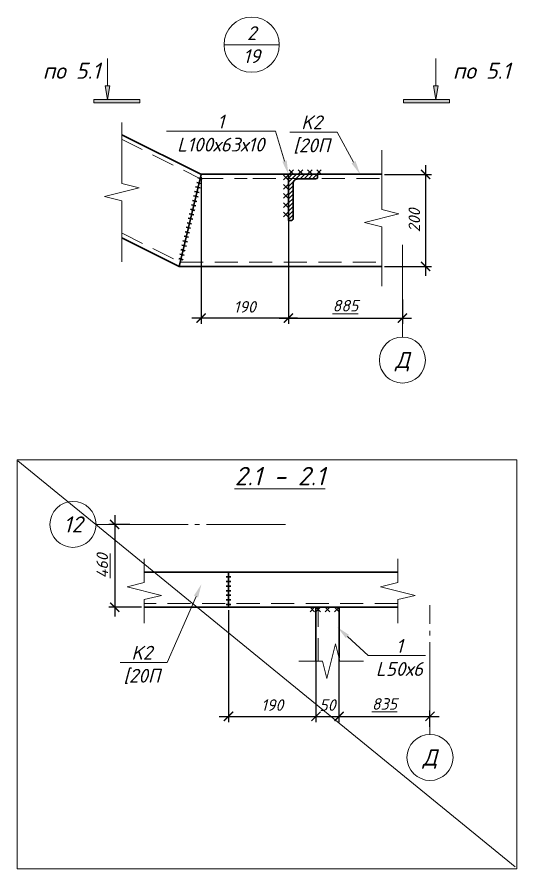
# Model space of a CAD drawing. Header units: millimetres. Extents: x -79646 to 95064, y -231229 to -58107.
# Drawn here: x -62406 to -61320, y -130669 to -128819 of the extents above; entities that cross this region are included whole.
import ezdxf
from ezdxf import colors
from ezdxf.entities.mleader import LeaderData, LeaderLine
from ezdxf.enums import TextEntityAlignment as Align
from ezdxf.math import Vec2, Vec3

# ---------------------------------------------------------------- set-up
doc = ezdxf.new("R2010")
doc.units = ezdxf.units.MM
doc.header["$PDMODE"] = 3
doc.linetypes.add('GOST2.303 5', pattern=[24, 20, -1.5, 1, -1.5])
doc.linetypes.add('HIDDEN', pattern=[0.375, 0.25, -0.125])
doc.layers.get('0').update_dxf_attribs({"lineweight": 5})
doc.layers.get('Defpoints').update_dxf_attribs({"lineweight": 0})
for name, color, linetype, lineweight in [('#Cварка', 96, 'Continuous', 30), ('#Dimensions', 7, 'Continuous', 9), ('#Выноски', 7, 'Continuous', 15), ('#Оси', 7, 'Continuous', 9), ('k_ Металл', 1, 'Continuous', 30), ('k_ Металл_вид', 1, 'Continuous', 18)]:
    doc.layers.add(name, color=color, linetype=linetype, lineweight=lineweight)
doc.layers.add('#Hatch', color=252, linetype='Continuous', lineweight=5, true_color=0x696969)
doc.styles.add('ESKDW', font='eskdw.shx', dxfattribs={"oblique": 15})
doc.styles.get("Standard").update_dxf_attribs({"font": 'arial.ttf'})
doc.styles.add('STEP PR', font='isocpeui.ttf')
doc.dimstyles.new('SPDS', dxfattribs={"dimscale": 50, "dimtxt": 2.5, "dimasz": 2, "dimexe": 1.25, "dimexo": 0.625, "dimtad": 1, "dimdec": 0, "dimrnd": 0.001, "dimtxsty": 'ESKDW', "dimblk": 'ARCHTICK', "dimcen": 2.5, "dimdle": 2, "dimclrd": 256, "dimclre": 256, "dimclrt": 7, "dimadec": 0, "dimazin": 2, "dimtfac": 0.75, "dimtdec": 0, "dimtmove": 1, "dimatfit": 3, "dimfxl": 1, "dimtolj": 1, "dimarcsym": 1})

# ---------------------------------------------------------------- blocks, each defined once
blk = doc.blocks.new('_ArchTick')
at = {"color": 0, "linetype": 'ByBlock', "const_width": 0.15}
blk.add_lwpolyline([(-0.5, -0.5), (0.5, 0.5)], dxfattribs=at)
blk = doc.blocks.new('*D107')
at = {"layer": '#Dimensions', "lineweight": -2, "transparency": 16777216}
for p, q in [((-62006.5, -129166.8), (-62006.5, -129485.2)), ((-61816.7, -129216.7), (-61816.7, -129485.2)), ((-61796.7, -129472.7), (-62026.5, -129472.7))]:
    blk.add_line(p, q, dxfattribs=at)
at = {"layer": 'Defpoints', "color": 0, "lineweight": 0, "transparency": 16777216}
for p in [(-62006.5, -129160.6), (-61816.7, -129210.5), (-62006.5, -129472.7)]:
    blk.add_point(p, dxfattribs=at)
at = {"layer": '#Dimensions', "lineweight": -2, "transparency": 16777216, "xscale": 20, "yscale": 20, "zscale": 20, "rotation": 180}
blk.add_blockref('_ArchTick', (-62006.5, -129472.7), dxfattribs=at)
at = {"layer": '#Dimensions', "lineweight": -2, "transparency": 16777216, "xscale": 20, "yscale": 20, "zscale": 20}
blk.add_blockref('_ArchTick', (-61816.7, -129472.7), dxfattribs=at)
at = {"layer": '#Dimensions', "transparency": 16777216, "insert": (-61911.6, -129448.2), "char_height": 25, "attachment_point": 5, "style": 'STEP PR'}
blk.add_mtext('\\A1;190', dxfattribs=at)
blk = doc.blocks.new('*U108')
at = {"color": 0, "linetype": 'ByBlock', "lineweight": -2}
for p, q in [((4.414, 0), (4.727, 1.25)), ((4.727, 1.25), (5.352, -1.25)), ((4.414, 0), (0, 0)), ((5.352, -1.25), (5.664, 0)), ((10.079, 0), (5.664, 0))]:
    blk.add_line(p, q, dxfattribs=at)
blk = doc.blocks.new('*U109')
at = {"color": 0, "linetype": 'ByBlock', "lineweight": -2}
for p, q in [((4.295, 0), (4.608, 1.25)), ((4.608, 1.25), (5.233, -1.25)), ((4.295, 0), (0, 0)), ((5.233, -1.25), (5.545, 0)), ((9.84, 0), (5.545, 0))]:
    blk.add_line(p, q, dxfattribs=at)
blk = doc.blocks.new('*D110')
at = {"layer": '#Dimensions', "lineweight": -2, "transparency": 16777216}
for p, q in [((-61518.8, -129140.5), (-61518.8, -129380.5)), ((-61607.9, -129160.5), (-61506.3, -129160.5)), ((-61607.9, -129360.5), (-61506.3, -129360.5))]:
    blk.add_line(p, q, dxfattribs=at)
at = {"layer": 'Defpoints', "color": 0, "lineweight": 0, "transparency": 16777216}
for p in [(-61614.2, -129160.5), (-61614.2, -129360.5), (-61518.8, -129360.5)]:
    blk.add_point(p, dxfattribs=at)
at = {"layer": '#Dimensions', "lineweight": -2, "transparency": 16777216, "xscale": 20, "yscale": 20, "zscale": 20}
for p, rotation in [((-61518.8, -129160.5), 90), ((-61518.8, -129360.5), 270)]:
    blk.add_blockref('_ArchTick', p, dxfattribs=dict(at, rotation=rotation))
at = {"layer": '#Dimensions', "transparency": 16777216, "insert": (-61543.3, -129260.5), "char_height": 25, "attachment_point": 5, "rotation": 90, "style": 'STEP PR'}
blk.add_mtext('\\A1;200', dxfattribs=at)
blk = doc.blocks.new('*U829')
at = {"color": 0, "linetype": 'ByBlock', "lineweight": -2}
blk.add_lwpolyline([(-6, 0), (6, 0)], dxfattribs=at)
blk.add_circle((0, 0), 6, dxfattribs=at)
for tag, p in [('Узел', (0, 2.5)), ('Лист', (0, -2.5))]:
    blk.add_attdef(tag, text='', height=3, dxfattribs=at).set_placement(p, align=Align.MIDDLE_CENTER)
blk = doc.blocks.new('*U127')
for p, q in [((-0.5, 0.5), (0.5, -0.5)), ((0.5, 0.5), (-0.5, -0.5)), ((1.5, 0.5), (2.5, -0.5)), ((2.5, 0.5), (1.5, -0.5)), ((3.5, 0.5), (4.5, -0.5)), ((4.5, 0.5), (3.5, -0.5)), ((5.5, 0.5), (6.5, -0.5)), ((6.5, 0.5), (5.5, -0.5)), ((7.5, 0.5), (8.5, -0.5)), ((8.5, 0.5), (7.5, -0.5))]:
    blk.add_line(p, q)
blk = doc.blocks.new('*U128')
for p, q in [((-0.5, 0.5), (0.5, -0.5)), ((0.5, 0.5), (-0.5, -0.5)), ((1.5, 0.5), (2.5, -0.5)), ((2.5, 0.5), (1.5, -0.5)), ((3.5, 0.5), (4.5, -0.5)), ((4.5, 0.5), (3.5, -0.5)), ((5.5, 0.5), (6.5, -0.5)), ((6.5, 0.5), (5.5, -0.5))]:
    blk.add_line(p, q)
blk = doc.blocks.new('*U133')
for points in [[(0, -0.5), (0, 0.5)], [(1, -0.5), (1, 0.5)], [(2, -0.5), (2, 0.5)], [(3, -0.5), (3, 0.5)], [(4, -0.5), (4, 0.5)], [(5, -0.5), (5, 0.5)], [(6, -0.5), (6, 0.5)], [(7, -0.5), (7, 0.5)], [(8, -0.5), (8, 0.5)], [(9, -0.5), (9, 0.5)], [(10, -0.5), (10, 0.5)], [(11, -0.5), (11, 0.5)], [(12, -0.5), (12, 0.5)], [(13, -0.5), (13, 0.5)], [(14, -0.5), (14, 0.5)], [(15, -0.5), (15, 0.5)], [(16, -0.5), (16, 0.5)], [(17, -0.5), (17, 0.5)], [(18, -0.5), (18, 0.5)]]:
    blk.add_lwpolyline(points)
blk = doc.blocks.new('*U262')
at = {"color": 0, "linetype": 'ByBlock', "lineweight": -2}
for p, q in [((1.711, 0), (2.023, 1.25)), ((2.023, 1.25), (2.648, -1.25)), ((1.711, 0), (0, 0)), ((2.648, -1.25), (2.961, 0)), ((4.671, 0), (2.961, 0))]:
    blk.add_line(p, q, dxfattribs=at)
blk = doc.blocks.new('*U263')
for p, q in [((-0.5, 0.5), (0.5, -0.5)), ((0.5, 0.5), (-0.5, -0.5)), ((1.5, 0.5), (2.5, -0.5)), ((2.5, 0.5), (1.5, -0.5)), ((3.5, 0.5), (4.5, -0.5)), ((4.5, 0.5), (3.5, -0.5))]:
    blk.add_line(p, q)
blk = doc.blocks.new('*U294')
for points in [[(0, -0.5), (0, 0.5)], [(1, -0.5), (1, 0.5)], [(2, -0.5), (2, 0.5)], [(3, -0.5), (3, 0.5)], [(4, -0.5), (4, 0.5)], [(5, -0.5), (5, 0.5)], [(6, -0.5), (6, 0.5)], [(7, -0.5), (7, 0.5)]]:
    blk.add_lwpolyline(points)
blk = doc.blocks.new('*U134')
at = {"ltscale": 100}
h = blk.add_hatch(color=256, dxfattribs=at)
h.dxf.hatch_style = 1
h.paths.add_polyline_path([(-85, 1070), (-35, 1070), (15, 1070), (-35, 770)])
h = blk.add_hatch(color=256, dxfattribs=at)
h.dxf.hatch_style = 1
h.paths.add_polyline_path([(665, 700), (665, 770), (-335, 770), (-335, 700)])
at = {"linetype": 'Continuous', "ltscale": 100}
for p, q in [((-85, 1070), (-35, 1070)), ((-35, 770), (-85, 1070)), ((-35, 770), (15, 1070)), ((15, 1070), (-35, 1070)), ((-335, 700), (-335, 770)), ((-335, 770), (665, 770)), ((665, 700), (-335, 700))]:
    blk.add_line(p, q, dxfattribs=at)
at = {"linetype": 'Continuous', "ltscale": 100, "extrusion": (-1, -1e-16, 0), "elevation": 35}
blk.add_lwpolyline([(-1660, 0), (-1070, 0)], dxfattribs=at)
at = {"linetype": 'Continuous', "ltscale": 100}
blk.add_lwpolyline([(665, 700), (665, 770)], dxfattribs=at)
at = {"ltscale": 100, "style": 'STEP PR'}
blk.add_attdef('Nh', text='', height=350, dxfattribs=at).set_placement((-192, 1222), align=Align.RIGHT)
blk = doc.blocks.new('*U274')
at = {"ltscale": 100}
h = blk.add_hatch(color=256, dxfattribs=at)
h.dxf.hatch_style = 1
h.paths.add_polyline_path([(1415, 1070), (1365, 1070), (1315, 1070), (1365, 770)])
h = blk.add_hatch(color=256, dxfattribs=at)
h.dxf.hatch_style = 1
h.paths.add_polyline_path([(1665, 700), (1665, 770), (665, 770), (665, 700)])
at = {"linetype": 'Continuous', "ltscale": 100}
for p, q in [((1365, 770), (1315, 1070)), ((1315, 1070), (1365, 1070)), ((1415, 1070), (1365, 1070)), ((1365, 770), (1415, 1070)), ((1665, 770), (665, 770)), ((1665, 700), (1665, 770)), ((665, 700), (1665, 700))]:
    blk.add_line(p, q, dxfattribs=at)
at = {"linetype": 'Continuous', "ltscale": 100, "extrusion": (1, -1e-16, 0), "elevation": 1365}
blk.add_lwpolyline([(1660, 0), (1070, 0)], dxfattribs=at)
at = {"linetype": 'Continuous', "ltscale": 100}
blk.add_lwpolyline([(665, 700), (665, 770)], dxfattribs=at)
at = {"ltscale": 100, "style": 'STEP PR'}
blk.add_attdef('Nh', text='', height=350, dxfattribs=at).set_placement((1799, 1222), align=Align.RIGHT)
blk = doc.blocks.new('*D300')
at = {"layer": '#Dimensions', "lineweight": -2, "transparency": 16777216}
for p, q in [((-61946.9, -130106.8), (-61946.9, -130349.9)), ((-61756.9, -130106.8), (-61756.9, -130349.9)), ((-61966.9, -130337.4), (-61736.9, -130337.4))]:
    blk.add_line(p, q, dxfattribs=at)
at = {"layer": 'Defpoints', "color": 0, "lineweight": 0, "transparency": 16777216}
for p in [(-61946.9, -130100.5), (-61756.9, -130100.5), (-61756.9, -130337.4)]:
    blk.add_point(p, dxfattribs=at)
at = {"layer": '#Dimensions', "lineweight": -2, "transparency": 16777216, "xscale": 20, "yscale": 20, "zscale": 20, "rotation": 180}
blk.add_blockref('_ArchTick', (-61946.9, -130337.4), dxfattribs=at)
at = {"layer": '#Dimensions', "lineweight": -2, "transparency": 16777216, "xscale": 20, "yscale": 20, "zscale": 20}
blk.add_blockref('_ArchTick', (-61756.9, -130337.4), dxfattribs=at)
at = {"layer": '#Dimensions', "transparency": 16777216, "insert": (-61851.9, -130312.9), "char_height": 25, "attachment_point": 5, "style": 'STEP PR'}
blk.add_mtext('\\A1;190', dxfattribs=at)
blk = doc.blocks.new('*D301')
at = {"layer": '#Dimensions', "lineweight": -2, "transparency": 16777216}
for p, q in [((-61816.7, -129166.7), (-61816.7, -129485.2)), ((-61569.1, -129432.2), (-61569.1, -129485.2)), ((-61836.7, -129472.7), (-61549.1, -129472.7))]:
    blk.add_line(p, q, dxfattribs=at)
at = {"layer": 'Defpoints', "color": 0, "lineweight": 0, "transparency": 16777216}
for p in [(-61816.7, -129160.5), (-61569.1, -129425.9), (-61569.1, -129472.7)]:
    blk.add_point(p, dxfattribs=at)
at = {"layer": '#Dimensions', "lineweight": -2, "transparency": 16777216, "xscale": 20, "yscale": 20, "zscale": 20, "rotation": 180}
blk.add_blockref('_ArchTick', (-61816.7, -129472.7), dxfattribs=at)
at = {"layer": '#Dimensions', "lineweight": -2, "transparency": 16777216, "xscale": 20, "yscale": 20, "zscale": 20}
blk.add_blockref('_ArchTick', (-61569.1, -129472.7), dxfattribs=at)
at = {"layer": '#Dimensions', "transparency": 16777216, "insert": (-61692.9, -129445.7), "char_height": 25, "attachment_point": 5, "style": 'STEP PR'}
blk.add_mtext('\\A1;\\L885', dxfattribs=at)
blk = doc.blocks.new('*D302')
at = {"layer": '#Dimensions', "lineweight": -2, "transparency": 16777216}
for p, q in [((-61756.9, -130106.8), (-61756.9, -130349.9)), ((-61706.9, -130217.3), (-61706.9, -130349.9)), ((-61776.9, -130337.4), (-61686.9, -130337.4))]:
    blk.add_line(p, q, dxfattribs=at)
at = {"layer": 'Defpoints', "color": 0, "lineweight": 0, "transparency": 16777216}
for p in [(-61756.9, -130100.5), (-61706.9, -130211.1), (-61706.9, -130337.4)]:
    blk.add_point(p, dxfattribs=at)
at = {"layer": '#Dimensions', "lineweight": -2, "transparency": 16777216, "xscale": 20, "yscale": 20, "zscale": 20, "rotation": 180}
blk.add_blockref('_ArchTick', (-61756.9, -130337.4), dxfattribs=at)
at = {"layer": '#Dimensions', "lineweight": -2, "transparency": 16777216, "xscale": 20, "yscale": 20, "zscale": 20}
blk.add_blockref('_ArchTick', (-61706.9, -130337.4), dxfattribs=at)
at = {"layer": '#Dimensions', "transparency": 16777216, "insert": (-61731.9, -130312.9), "char_height": 25, "attachment_point": 5, "style": 'STEP PR'}
blk.add_mtext('\\A1;50', dxfattribs=at)
blk = doc.blocks.new('*D303')
at = {"layer": '#Dimensions', "lineweight": -2, "transparency": 16777216}
for p, q in [((-62194.1, -129900.6), (-62194.1, -130120.5)), ((-62161.4, -129920.6), (-62206.6, -129920.6)), ((-62136, -130100.5), (-62206.6, -130100.5))]:
    blk.add_line(p, q, dxfattribs=at)
at = {"layer": 'Defpoints', "color": 0, "lineweight": 0, "transparency": 16777216}
for p in [(-62155.2, -129920.6), (-62194.1, -130100.5), (-62129.7, -130100.5)]:
    blk.add_point(p, dxfattribs=at)
at = {"layer": '#Dimensions', "lineweight": -2, "transparency": 16777216, "xscale": 20, "yscale": 20, "zscale": 20}
for p, rotation in [((-62194.1, -129920.6), 90), ((-62194.1, -130100.5), 270)]:
    blk.add_blockref('_ArchTick', p, dxfattribs=dict(at, rotation=rotation))
at = {"layer": '#Dimensions', "transparency": 16777216, "insert": (-62221.1, -130010.6), "char_height": 25, "attachment_point": 5, "rotation": 90, "style": 'STEP PR'}
blk.add_mtext('\\A1;\\L460', dxfattribs=at)
blk = doc.blocks.new('*D305')
at = {"layer": '#Dimensions', "lineweight": -2, "transparency": 16777216}
for p, q in [((-61706.9, -130106.8), (-61706.9, -130349.9)), ((-61509.3, -130359.8), (-61509.3, -130324.9)), ((-61726.9, -130337.4), (-61489.3, -130337.4))]:
    blk.add_line(p, q, dxfattribs=at)
at = {"layer": 'Defpoints', "color": 0, "lineweight": 0, "transparency": 16777216}
for p in [(-61706.9, -130100.5), (-61509.3, -130337.4), (-61509.3, -130366)]:
    blk.add_point(p, dxfattribs=at)
at = {"layer": '#Dimensions', "lineweight": -2, "transparency": 16777216, "xscale": 20, "yscale": 20, "zscale": 20, "rotation": 180}
blk.add_blockref('_ArchTick', (-61706.9, -130337.4), dxfattribs=at)
at = {"layer": '#Dimensions', "lineweight": -2, "transparency": 16777216, "xscale": 20, "yscale": 20, "zscale": 20}
blk.add_blockref('_ArchTick', (-61509.3, -130337.4), dxfattribs=at)
at = {"layer": '#Dimensions', "transparency": 16777216, "insert": (-61608.1, -130310.4), "char_height": 25, "attachment_point": 5, "style": 'STEP PR'}
blk.add_mtext('\\A1;\\L835', dxfattribs=at)
blk = doc.blocks.new('*U260')
at = {"color": 0, "linetype": 'ByBlock', "lineweight": -2}
for p, q in [((-10, 20), (-10, 96.7)), ((0, 100), (-6.7, 100)), ((0, 0), (0, 100)), ((-63, 0), (-63, 6.7)), ((-63, 0), (0, 0)), ((-59.7, 10), (-20, 10))]:
    blk.add_line(p, q, dxfattribs=at)
for centre, radius, start, end in [((-6.7, 96.7), 3.3, 89.045, 179.9778), ((-20, 20), 10, 270, 0), ((-59.7, 6.7), 3.3, 90, 180)]:
    blk.add_arc(centre, radius, start, end, dxfattribs=at)

msp = doc.modelspace()

# ---------------------------------------------------------------- hatches: boundary and pattern name
at = {"layer": '#Hatch'}
h = msp.add_hatch(dxfattribs=at)
h.set_pattern_fill('ANSI31', color=256, scale=2, style=0)
h.set_pattern_definition([(45, (90, 0), (-4.49012806, 4.49012806), [])])
edge = h.paths.add_edge_path()
edge.add_line((-61753.77568, -129167.97827), (-61753.67125, -129160.45467))
edge.add_line((-61753.67125, -129160.45467), (-61816.67125, -129160.45467))
edge.add_line((-61816.67125, -129160.45467), (-61816.67, -129260.45467))
edge.add_line((-61816.67, -129260.45467), (-61809.79517, -129260.45026))
edge.add_arc((-61809.97125, -129257.15496), 3.3, 273.05850789, 359.97781343)
edge.add_line((-61806.67125, -129257.15624), (-61806.67125, -129180.45467))
edge.add_arc((-61796.67125, -129180.45467), 10, 90, 180, ccw=False)
edge.add_line((-61796.67125, -129170.45467), (-61756.97125, -129170.45467))
edge.add_arc((-61756.97125, -129167.15467), 3.3, 270, 345.54757175)

# ---------------------------------------------------------------- linework, layer by layer
at = {"layer": '#Cварка'}
for p, q in [((-61759.83558, -130100.5247), (-61769.83558, -130110.5247)), ((-61769.83558, -130100.5247), (-61759.83558, -130110.5247))]:
    msp.add_line(p, q, dxfattribs=at)
at = {"layer": '#Оси', "linetype": 'GOST2.303 5', "ltscale": 10}
for points in [[(-61569.10451, -129513.75772), (-61569.10451, -129304.32761)], [(-62234.65502, -129920.62663), (-61822.98057, -129920.62663)], [(-61509.30231, -130376.58587), (-61509.30231, -130095.92655)]]:
    msp.add_lwpolyline(points, dxfattribs=at)
at = {"layer": '#Оси', "linetype": 'Continuous', "ltscale": 50}
for centre in [(-61569.10451, -129563.75772), (-62284.65502, -129920.62663), (-61509.30231, -130426.58587)]:
    msp.add_circle(centre, 50, dxfattribs=at)
at = {"color": 4}
msp.add_lwpolyline([(-62406.16475, -129780.25613), (-61320.38119, -129780.25613), (-61320.38119, -130668.72763), (-62406.16475, -130668.72763)], close=True, dxfattribs=at)
msp.add_lwpolyline([(-62404.56015, -129782.89227), (-61324.08548, -130663.97278)], dxfattribs=at)
at = {"layer": 'k_ Металл'}
for points in [[(-62178.54194, -129074.51932), (-62006.67125, -129160.45467), (-61614.17654, -129160.45467)], [(-62006.46362, -129160.55848), (-62053.88484, -129360.45467)], [(-62178.54194, -129298.12612), (-62053.88484, -129360.45467), (-61614.17654, -129360.45467)], [(-61756.86904, -130100.5247), (-61756.86904, -130217.71365)], [(-61706.86904, -130100.5247), (-61706.86904, -130211.0586)]]:
    msp.add_lwpolyline(points, dxfattribs=at)
at = {"layer": 'k_ Металл', "lineweight": 30, "ltscale": 2.5}
for points in [[(-62129.74376, -130024.5247), (-61579.16277, -130024.5247)], [(-61946.86904, -130024.5247), (-61946.86904, -130100.5247)], [(-61579.16277, -130100.5247), (-62129.74376, -130100.5247)]]:
    msp.add_lwpolyline(points, dxfattribs=at)
at = {"layer": 'k_ Металл_вид', "linetype": 'HIDDEN', "ltscale": 200}
for points in [[(-62178.98916, -129084.35802), (-62008.79586, -129169.45467), (-61906.67125, -129169.45467)], [(-61893.98072, -129169.45467), (-61614.17654, -129169.45467)], [(-62178.09473, -129288.28742), (-62051.76023, -129351.45467), (-61614.17654, -129351.45467)], [(-61579.16277, -130092.28706), (-62129.74376, -130092.28706)], [(-61751.86904, -130217.71365), (-61751.86904, -130100.5247)]]:
    msp.add_lwpolyline(points, dxfattribs=at)

# ---------------------------------------------------------------- block references
at = {"layer": '#Cварка', "yscale": 10, "zscale": 10}
for name, p, xscale in [('*U128', (-61810.39753, -129155.45467), 10), ('*U263', (-61711.86904, -130105.5247), -10)]:
    msp.add_blockref(name, p, dxfattribs=dict(at, xscale=xscale))
at = {"layer": '#Cварка', "xscale": 10, "yscale": 10, "zscale": 10}
for name, p, rotation in [('*U133', (-62008.79192, -129169.43799), 256.7174744114677), ('*U127', (-61822.36312, -129167.43498), 270), ('*U294', (-61946.86904, -130024.5247), 270)]:
    msp.add_blockref(name, p, dxfattribs=dict(at, rotation=rotation))
at = {"layer": '#Dimensions'}
ref = msp.add_blockref('*U829', (-61896.5236, -128878.93538), dxfattribs=dict(at, xscale=10, yscale=10, zscale=10))
ref.add_attrib('Узел', '2', dxfattribs={"layer": '0', "color": 0, "linetype": 'ByBlock', "lineweight": -2, "height": 30, "style": 'STEP PR'}).set_placement((-61896.5236, -128853.93538), align=Align.MIDDLE_CENTER)
ref.add_attrib('Лист', '19', dxfattribs={"layer": '0', "color": 0, "linetype": 'ByBlock', "lineweight": -2, "height": 30, "style": 'STEP PR'}).set_placement((-61896.5236, -128903.93538), align=Align.MIDDLE_CENTER)
at = {"xscale": 0.1, "yscale": 0.1, "zscale": 0.1}
msp.add_blockref('*U134', (-62206.20875, -129075.22112), dxfattribs=at).add_auto_attribs({'Nh': 'по 5.1'})
ref = msp.add_blockref('*U274', (-61633.33172, -129075.22112), dxfattribs=dict(xscale=0.1, yscale=0.1, zscale=0.1))
ref.add_attrib('Nh', 'по 5.1', dxfattribs={"ltscale": 100, "height": 35, "style": 'STEP PR'}).set_placement((-61334.5947, -128953.01119), align=Align.RIGHT)
at = {"yscale": -30, "zscale": -30}
for name, p, xscale, rotation in [('*U108', (-62178.54194, -129350.62612), -30, 270), ('*U109', (-61614.17654, -129403.1467), -30, 270), ('*U262', (-62129.74376, -130135.30509), 30, 89.99999999999999), ('*U262', (-61579.16277, -130135.30509), 30, 89.99999999999999)]:
    msp.add_blockref(name, p, dxfattribs=dict(at, xscale=xscale, rotation=rotation))
at = {"xscale": 30, "yscale": -30, "zscale": -30}
msp.add_blockref('*U262', (-61794.02763, -130217.71365), dxfattribs=at)
at = {"layer": 'k_ Металл', "rotation": 180}
msp.add_blockref('*U260', (-61816.67125, -129160.45467), dxfattribs=at)

# ---------------------------------------------------------------- texts
at = {"layer": '#Dimensions', "style": 'STEP PR'}
msp.add_text('%%u2.1 - 2.1', height=40, dxfattribs=at).set_placement((-61835.30319, -129835.69176), align=Align.CENTER)
at = {"layer": '#Оси', "linetype": 'Continuous', "ltscale": 50, "style": 'STEP PR'}
for s, p in [('Д', (-61569.10451, -129563.75772)), ('12', (-62284.65502, -129920.62663)), ('Д', (-61509.30231, -130426.58587))]:
    msp.add_text(s, height=35, dxfattribs=at).set_placement(p, align=Align.MIDDLE_CENTER)

# ---------------------------------------------------------------- dimensions: what is measured, and where the dimension line sits
at = {"layer": '#Dimensions'}
dim = msp.add_linear_dim(base=(-61518.79715, -129360.45467), p1=(-61614.17654, -129160.45467), p2=(-61614.17654, -129360.45467), angle=90, dimstyle='SPDS', override={"dimscale": 10, "dimgap": 1.2, "dimrnd": 5, "dimtxsty": 'STEP PR', "dimblk1": 'ArchTick', "dimblk2": 'ArchTick', "dimsah": 1, "dimclrt": 256}, dxfattribs=at)
dim.commit()
dim.dimension.update_dxf_attribs({"geometry": '*D110', "text_midpoint": (-61543.29715, -129260.45467)})
for base, p1, p2, picture, middle in [((-62006.46362, -129472.68302), (-61816.67125, -129210.45467), (-62006.46362, -129160.55848), '*D107', (-61911.56744, -129472.68302)), ((-61706.86904, -130337.35605), (-61756.86904, -130100.5247), (-61706.86904, -130211.0586), '*D302', (-61731.86904, -130337.35605))]:
    dim = msp.add_linear_dim(base=base, p1=p1, p2=p2, dimstyle='SPDS', override={"dimscale": 10, "dimgap": 1.2, "dimrnd": 5, "dimtxsty": 'STEP PR', "dimblk1": 'ArchTick', "dimblk2": 'ArchTick', "dimsah": 1, "dimclrt": 256}, dxfattribs=at)
    dim.commit()
    dim.dimension.update_dxf_attribs({"geometry": picture, "text_midpoint": middle, "dimtype": 160})
for base, p1, p2, text, picture, middle in [((-61569.10451, -129472.68302), (-61816.67125, -129160.45467), (-61569.10451, -129425.94384), '%%U885', '*D301', (-61692.88788, -129445.68302)), ((-61509.30231, -130337.35605), (-61706.86904, -130100.5247), (-61509.30231, -130366.01387), '%%U835', '*D305', (-61608.08567, -130310.35605))]:
    dim = msp.add_linear_dim(base=base, p1=p1, p2=p2, text=text, dimstyle='SPDS', override={"dimscale": 10, "dimgap": 1.2, "dimrnd": 5, "dimtxsty": 'STEP PR', "dimblk1": 'ArchTick', "dimblk2": 'ArchTick', "dimsah": 1, "dimclrt": 256}, dxfattribs=at)
    dim.commit()
    dim.dimension.update_dxf_attribs({"geometry": picture, "text_midpoint": middle})
dim = msp.add_linear_dim(base=(-62194.14085, -130100.5247), p1=(-62155.16252, -129920.62663), p2=(-62129.74376, -130100.5247), angle=90, text='%%U460', dimstyle='SPDS', override={"dimscale": 10, "dimgap": 1.2, "dimrnd": 5, "dimtxsty": 'STEP PR', "dimblk1": 'ArchTick', "dimblk2": 'ArchTick', "dimsah": 1, "dimclrt": 256}, dxfattribs=at)
dim.commit()
dim.dimension.update_dxf_attribs({"geometry": '*D303', "text_midpoint": (-62221.14085, -130010.57566)})
dim = msp.add_linear_dim(base=(-61756.86904, -130337.35605), p1=(-61946.86904, -130100.5247), p2=(-61756.86904, -130100.5247), dimstyle='SPDS', override={"dimscale": 10, "dimgap": 1.2, "dimrnd": 5, "dimtxsty": 'STEP PR', "dimblk1": 'ArchTick', "dimblk2": 'ArchTick', "dimsah": 1, "dimclrt": 256}, dxfattribs=at)
dim.commit()
dim.dimension.update_dxf_attribs({"geometry": '*D300', "text_midpoint": (-61851.86904, -130312.85605)})

# ---------------------------------------------------------------- leaders
at = {"layer": '#Выноски'}
ml = msp.add_multileader_mtext('Standard', dxfattribs=at)
ml.set_content('\\A1;1\\PL100х63х10', color=256, style='STEP PR')
ml.set_leader_properties(color=256, linetype='ByLayer', lineweight=-1)
ml.build(insert=Vec2(0, 0))
ml.multileader.update_dxf_attribs({"text_left_attachment_type": 6, "text_right_attachment_type": 6, "dogleg_length": 0, "arrow_head_size": 30, "scale": 0.1})
ctx = ml.context
ctx.base_point, ctx.scale, ctx.char_height, ctx.arrow_head_size, ctx.landing_gap_size, ctx.plane_origin = Vec3(-62082.69082, -129066.97642), 0.1, 30, 30, 12.5, Vec3(-33942.36201, -154595.0096)
ctx.left_attachment, ctx.right_attachment, ctx.text_align_type = 6, 6, 1
notes = []
notes.append((ctx, [(1, (1, 1, 0), (-61844.64537, -129066.97642), (-1, 0), 0, [(0, [(-61816.67125, -129160.45467)], 0, [])])]))
ctx.mtext.insert, ctx.mtext.rotation, ctx.mtext.alignment, ctx.mtext.flow_direction = Vec3(-61963.66809, -129030.97642), 6.2831853072, 2, 5
ml = msp.add_multileader_mtext('Standard', dxfattribs=at)
ml.set_content('\\A1;K2\\P[20П', color=256, style='STEP PR')
ml.set_leader_properties(color=256, linetype='ByLayer', lineweight=-1)
ml.build(insert=Vec2(0, 0))
ml.multileader.update_dxf_attribs({"text_left_attachment_type": 6, "text_right_attachment_type": 6, "dogleg_length": 0, "arrow_head_size": 30, "scale": 0.1})
ctx = ml.context
ctx.base_point, ctx.scale, ctx.char_height, ctx.arrow_head_size, ctx.landing_gap_size, ctx.plane_origin = Vec3(-61821.22632, -129068.58135), 0.1, 30, 30, 12.5, Vec3(-33458.33714, -153454.81435)
ctx.left_attachment, ctx.right_attachment, ctx.text_align_type = 6, 6, 1
notes.append((ctx, [(1, (1, 1, 0), (-61711.22632, -129068.58135), (-1, 0), 0, [(0, [(-61660.91725, -129160.45467)], 0, [])])]))
ctx.mtext.insert, ctx.mtext.rotation, ctx.mtext.alignment, ctx.mtext.flow_direction = Vec3(-61766.22632, -129032.58135), 6.2831853072, 2, 5
ml = msp.add_multileader_mtext('Standard', dxfattribs=at)
ml.set_content('\\A1;K2\\P[20П', color=256, style='STEP PR')
ml.set_leader_properties(color=256, linetype='ByLayer', lineweight=-1)
ml.build(insert=Vec2(0, 0))
ml.multileader.update_dxf_attribs({"text_left_attachment_type": 6, "text_right_attachment_type": 6, "dogleg_length": 0, "arrow_head_size": 30, "scale": 0.1})
ctx = ml.context
ctx.base_point, ctx.scale, ctx.char_height, ctx.arrow_head_size, ctx.landing_gap_size, ctx.plane_origin = Vec3(-62190.0624, -130220.17851), 0.1, 30, 30, 12.5, Vec3(-33762.91071, -154646.17452)
ctx.left_attachment, ctx.right_attachment, ctx.text_align_type = 6, 6, 1
notes.append((ctx, [(1, (1, 1, 0), (-62080.0624, -130220.17851), (-1, 0), 0, [(0, [(-62005.40897, -130049.85647)], 0, [])])]))
ctx.mtext.insert, ctx.mtext.rotation, ctx.mtext.alignment, ctx.mtext.flow_direction = Vec3(-62135.0624, -130184.17851), 6.2831853072, 2, 5
ml = msp.add_multileader_mtext('Standard', dxfattribs=at)
ml.set_content('\\A1;1\\PL50х6', color=256, style='STEP PR')
ml.set_leader_properties(color=256, linetype='ByLayer', lineweight=-1)
ml.build(insert=Vec2(0, 0))
ml.multileader.update_dxf_attribs({"text_left_attachment_type": 6, "text_right_attachment_type": 6, "dogleg_length": 0, "arrow_head_size": 30, "scale": 0.1})
ctx = ml.context
ctx.base_point, ctx.scale, ctx.char_height, ctx.arrow_head_size, ctx.landing_gap_size, ctx.plane_origin = Vec3(-61643.6296, -130205.49324), 0.1, 30, 30, 12.5, Vec3(-33932.44622, -155539.67004)
ctx.left_attachment, ctx.right_attachment, ctx.text_align_type = 6, 6, 1
notes.append((ctx, [(0, (1, 1, 0), (-61643.6296, -130205.49324), (1, 0), 0, [(0, [(-61710.75545, -130143.56698)], 0, [])])]))
ctx.mtext.insert, ctx.mtext.rotation, ctx.mtext.alignment, ctx.mtext.flow_direction = Vec3(-61575.68641, -130169.49324), 6.2831853072, 2, 5
for ctx, leaders in notes:
    for number, flags, end, landing, length, lines in leaders:
        leader = LeaderData()
        leader.index, (leader.has_last_leader_line, leader.has_dogleg_vector, leader.attachment_direction) = number, flags
        leader.last_leader_point, leader.dogleg_vector, leader.dogleg_length = Vec3(end), Vec3(landing), length
        for number, points, colour, breaks in lines:
            line = LeaderLine()
            line.index, line.vertices, line.color, line.breaks = number, Vec3.list(points), colors.encode_raw_color(colour), breaks
            leader.lines.append(line)
        ctx.leaders.append(leader)

doc.saveas('drawing.dxf')
